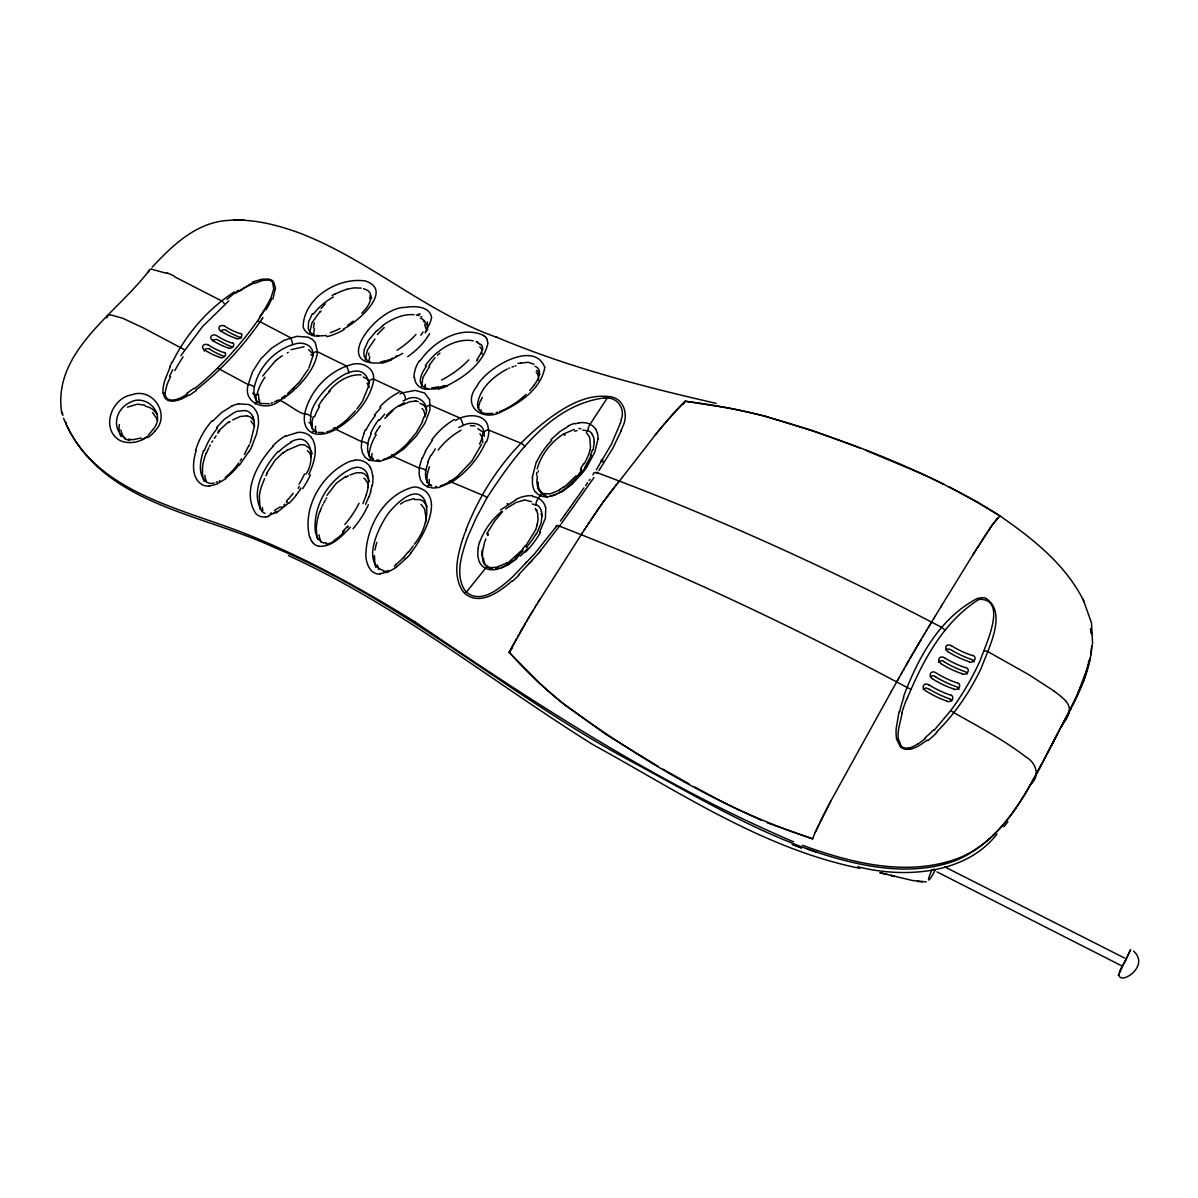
<?xml version="1.0" encoding="UTF-8"?>
<svg xmlns="http://www.w3.org/2000/svg" width="1198" height="1198" viewBox="0 0 1198 1198"><rect width="100%" height="100%" fill="white"/><g stroke="black" fill="none" stroke-linecap="round" stroke-linejoin="round"><path stroke-width="1.5" d="M541.526 511.426A26.161 19.512 -9.6 0 1 542.08 514.93L541.062 523.361L536.494 534.098M362.62 400.836L368.714 385.876A35.416 26.67 -14.6 0 0 369.014 382.701C360.523 348.843 309.473 397.601 310.851 416.455M374.405 557.819L374.48 555.543M316.272 529.801L316.422 526.746A65.785 61.083 0.7 0 1 319.716 511.651M368.969 361.377L368.984 360.823A41.75 31.957 -3.2 0 1 369.853 356.734M312.663 356.69A32.181 24.484 -7.3 0 0 312.783 355.252C314.205 345.473 302.72 341.16 294.903 344.036C275.001 349.397 258.738 366.902 254.335 386.969M480.862 411.633L480.997 409.716M368.984 451.886L369.328 457.052M536.599 475.037L536.734 472.416M482.734 442.841L482.345 437.495L479.919 433.691M478.526 409.132L478.706 407.275M1091.857 645.063C1090.809 666.627 1081.914 686.768 1072.435 705.832M590.419 445.941L589.745 437.555L586.271 432.283M1091.827 645.662L1090.884 654.782M202.372 470.125L202.567 467.969M254.365 426.488L250.217 443.02M597.952 439.217L594.702 452.32L587.14 466.441A94.402 66.549 -28.3 0 1 582.962 472.311L572.045 484.277L561.847 491.989M368.699 355.536L368.879 353.096M425.095 385.636L425.02 387.598M532.152 477.807L536.404 461.529M313.487 327.982L314.25 322.741M601.546 459.508L601.007 461.245M312.708 356.69L308.949 367.936M538.157 482.495L537.902 488.619M391.506 455.914L391.731 454.731L393.244 456.438L419.345 468.178L419.165 474.588L420.573 480.084L423.418 484.202L427.596 486.897L432.957 488.02L438.753 487.541L451.586 482.18L482.435 495.118A5.436 2.186 28.8 0 1 487.017 497.694C514.646 455.584 550.825 404.58 604.526 397.901M537.333 476.175C536.375 482.614 536.959 491.255 543.503 494.609A5.391 1.902 -64.5 0 0 540.208 495.553L538.321 498.173A5.391 1.902 -64.5 0 0 535.91 505.092M332.759 429.543L334.452 427.581L335.904 429.333L361.616 441.688L361.332 447.663L362.545 453.188L365.27 457.471L369.119 460.227L379.407 461.485L391.357 457.456L403.816 448.951L416.29 436.117L425.05 422.969L429.992 409.761L429.603 399.563L424.496 392.974L415.227 390.413L403.382 392.674M482.375 349.352L481.761 351.957M368.205 486.807L367.307 491.345A67.867 53.64 -32.8 0 1 366.214 494.759M276.843 400.821C279.314 396.598 298.167 413.684 304.651 413.879C303.843 418.282 304.007 425.709 308.006 429.753C315.523 437.45 327.698 433.931 335.904 429.333M478.122 547.89L479.35 542.439M304.711 413.52C309.923 390.848 328.357 371.021 350.864 364.776C360.853 361.017 374.869 367.427 373.551 379.017A40.447 30.759 -12.2 0 1 373.297 382.447C368.43 402.378 353.32 418.836 336.054 429.243M372.054 485.46L370.571 491.659M1090.405 657.567L1084.025 679.865L1070.233 710.159M537.438 523.796L537.183 524.979M426.144 469.017L428.15 462.233M621.313 419.33C625.266 409.342 617.704 397.736 607.311 398.11A5.271 1.153 -82.1 0 1 607.686 396.538C623.439 396.523 629.04 414.373 622.675 426.683A133.817 83.86 -20.8 0 1 620.953 430.921M1088.338 663.258L1088.982 660.248M899.054 711.642L896.209 728.474A49.403 45.195 24.8 0 0 896.598 739.181L900.417 746.758M593.19 449.774L594.283 441.703M1087.26 667.75L1088.024 664.755M538.172 471.997L538.471 470.799M364.297 349.561L368.355 340.531L376.412 330.858M537.243 468.927C541.032 454.701 551.05 442.197 563.24 434.155M1029.846 784.9A40.447 17.221 29 0 0 1031.807 783.252C1040.373 774.612 1035.371 762.287 1025.922 756.941C1003.55 739.675 978.317 726.572 953.833 712.63A6.095 2.216 37.2 0 0 950.478 710.893L934.036 730.436M1035.866 774.582C1018.255 806.943 996.511 841.685 961.11 857.109C909.626 877.745 852.691 863.533 802.51 845.279M902.229 712.84L898.62 728.908A50.9 46.153 24.5 0 0 898.156 739.016M196.098 450.673C192.698 461.859 190.722 479.08 203.316 485.265A15.215 13.567 -41.3 0 0 209.231 486.014M1086.871 669.233L1076.852 695.993L1053.431 741.787M620.324 423.179L611.564 443.934L596.319 469.811M1066.04 701.474L1066.804 702.432A21.834 9.913 27.7 0 1 1067.074 702.807C1072.15 708.961 1067.852 718.111 1063.33 723.038M424.481 417.039C431.894 404.34 417.608 392.555 405.912 399.743M484.486 542.649L482.569 551.589A30.444 26.895 2.5 0 0 483.213 559.96L483.767 561.682M366.348 494.774L362.934 503.654M165.638 378.358L170.101 366.962M462.787 538.591C457.741 555.138 452.41 575.25 462.608 590.943A27.629 23.885 -39.3 0 0 464.764 593.399C479.994 606.473 500.09 591.423 512.115 580.835M933.676 869.134L933.497 870.107L934.245 869.224M203.6 450.328C200.336 460.242 196.831 476.31 207.868 482.764A10.258 9.509 -65.9 0 0 211.836 483.408L213.948 482.989M903.397 697.056C917.653 658.481 939.457 618.198 977.074 598.596A22.223 17.79 22.1 0 1 979.635 597.967L983.154 597.712A10.063 7.997 21.4 0 1 985.22 597.982C1008.372 611.624 988.23 648.747 981.282 668.02C970.021 691.695 955.061 713.768 936.372 732.233M369.568 437.854L371.125 433.916M484.801 541.706L485.879 538.905M363.683 433.736L365.285 429.827M429.363 466.786L427.132 474.468L426.937 482.584M602.609 459.538L602.04 461.02M857.603 866.708C903.352 878.359 965.229 874.884 996.856 834.197A9.689 1.123 -30.7 0 1 996.991 834.108M319.851 511.696L321.603 507.413M422.01 458.205L419.764 465.678A50.586 41.421 -15.8 0 0 419.435 467.804M907.021 698.838C922.565 661.371 943.066 622.436 977.957 600.018A20.606 16.832 22.2 0 1 980.099 599.27M272.874 299.051L275.465 288.179L273.429 281.605A8.251 5.945 -1.6 0 0 268.756 279.074L261.733 279.224L252.628 281.964M368.879 496.736L365.6 504.343M465.782 530.265C482.659 486.598 510.797 447.198 548.474 419.105A222.289 189.479 13.3 0 1 551.769 416.604C567.508 405.448 585.942 395.026 605.889 396.343A25.862 16.517 -2.8 0 1 607.7 396.508M621.148 430.921L612.777 448.292L600.123 468.703M980.114 599.299C1008.012 599.869 985.085 645.617 980.548 659.664C972.432 677.769 962.294 694.96 950.478 710.893M481.596 444.263L471.817 461.095L457.531 476.115M485.834 441.762C478.841 458.025 466.816 472.237 451.99 481.94M206.311 453.323L208.841 447.752M535.701 529.711L525.772 545.839M1133.622 951.152C1154.453 969.961 1102.969 994.61 1124.548 962.308M306.014 474.109C315.329 460.99 312.753 429.663 290.605 442.062M155.411 426.233C164.036 410.884 144.823 393.902 130.088 402.393A21.864 19.812 -31.3 0 0 116.7 419.674A21.864 19.812 -31.3 0 0 124.847 438.004M591.243 455.45L584.609 467.789M270.583 298.991L273.728 289.003L272.665 282.443A6.349 4.672 -2.7 0 0 268.876 280.047L262.676 280.407L254.635 283.372M767.304 822.801L812.648 838.825A22.567 3.654 -63.7 0 1 815.284 832.251L830.933 800.803M264.593 478.571L261.299 487.077A65.156 59.915 -3.1 0 0 259.322 496.077L260.041 509.225M815.284 832.251L819.013 824.179M169.532 376.397L172.752 369.718M422.834 421.262L415.991 433.077L407.23 443.485M248.75 446.375L249.513 444.698M1125.806 959.808L1126.21 958.939L1124.952 961.53M252.239 445.132L256.432 434.335L258.244 425.799A50.735 42.125 -21.8 0 0 258.498 422.774L258.379 418.791A31.418 26.221 -18.8 0 0 257.345 413.729L257.091 413.07A24.754 20.666 -18.3 0 0 256.237 411.169L253.961 407.979A16.622 13.912 -18.1 0 0 248.63 404.505L238.746 403.906M308.784 474.528C313.397 464.27 317.784 452.08 313.487 440.984A23.75 19.557 -19.6 0 0 312.663 439.396L311.27 437.435M1126.15 959.074L1130.642 949.64L1124.263 962.982M1066.34 717.362C1036.884 769.415 1014.631 835.156 955.824 860.538C909.911 877.46 859.206 866.364 814.355 851.449C749.304 828.836 690.168 792.896 629.699 760.565C507.518 694.93 402.423 600.557 273.384 547.067C202.237 513.942 105.229 504.792 67.193 426.248M1123.469 964.66L1119.711 972.611M480.787 400.551L482.42 397.392M322.247 506.005L322.936 504.598M1119.007 974.094L1118.258 975.606M819.702 822.741L820.75 820.6A113.436 17.566 -63.7 0 1 827.593 807.197L828.132 806.149M172.542 361.856C186.559 333.658 207.868 309.084 234.314 291.923M1036.24 774.013L1035.806 774.821L1038.441 769.97M1071.222 708.213L1067.852 714.742M487.436 535.506L488.23 533.979M1069.185 712.166L1068.766 712.975M1066.924 716.509L1068.017 714.427M828.672 805.131L829.211 804.098M829.75 803.079L830.274 802.061M1047.441 753.093L1053.731 741.203M1065.995 718.276L1067.253 715.88M830.813 801.043L891.357 691.426M1044.566 758.499L1049.523 749.139M1065.711 718.8L1061.218 727.261M155.006 427.057L148.327 435.203M323.655 503.19L325.152 500.42M1042.56 762.272L1044.896 757.9M1051.485 745.441L1057.04 735.018M1042.335 762.722L1039.55 767.918M1041.047 765.133L1037.528 771.662M209.545 446.375L210.294 444.997M265.956 475.801L267.454 473.03M425.23 451.257L432.253 440.52M486.688 533.814L494.909 520.696L502.576 511.636M431.31 455.39L435.368 448.831M308.275 369.239L299.425 382.042L287.46 393.828M266.929 472.881L275.196 460.107L283.447 452.275M539.609 532.092L545.419 518.15L545.764 507.413M516.608 638.504L509.18 652.386L539.1 682.74A474.213 380.65 4.7 0 0 562.611 703.031L605.424 734.089L657.972 766.301M584.429 463.641L588.308 455.45A51.11 40.687 -15.9 0 0 589.82 450.388M374.869 434.14L376.801 430.906M891.267 691.575L897.811 679.94M896.658 681.991L899.189 677.499M898.949 677.918L903.891 669.188M517.581 636.752L518.569 635.015M901.195 673.95L902.304 671.988M903.397 670.056L906.107 665.309M905.583 666.223L910.33 657.942A318.953 44.281 -64 0 1 918.432 644.045L923.059 636.243M906.676 664.306L908.848 660.502M519.558 633.293L525.308 623.439M487.017 497.694L476.385 517.476L468.208 535.776A222.648 200.47 6.4 0 0 466.666 539.804C461.47 555.438 455.24 574.441 464.465 589.775A24.499 21.025 -35.3 0 0 466.396 592.067C480.712 604.361 499.057 588.847 510.123 579.143A138.07 98.221 -31.4 0 0 513.148 576.358L534.652 553.716L557.04 525.593M909.956 658.601L920.962 639.777M318.368 406.062L321.678 400.926M244.362 454.536L245.62 452.395M248.87 451.541L239.63 464.974M527.255 620.16L509.18 652.386L512.4 647.789M325.916 499.087L326.71 497.769M526.491 621.448L535.221 607.012M922.565 637.096L924.691 633.532M487.706 535.416L488.335 534.383M528.243 618.512L529.231 616.865M924.107 634.491L933.841 618.393M926.204 631.002L927.267 629.25M265.013 309.488L259.891 317.515M530.22 615.218L531.223 613.571M928.33 627.497L931.565 622.151M211.851 442.272L212.645 440.954M427.851 328.986L425.2 332.909M532.226 611.923L533.215 610.276M935.339 615.937L940.774 607.027M933.766 618.512L935.383 615.862M942.287 604.556L973.27 554.225M940.64 607.251L942.437 604.301M262.632 376.067L274.881 361.437M534.667 607.91L536.584 604.78M536.21 605.394L538.411 601.815M326.934 495.328L336.309 483.273L345.952 476.31M538.187 602.19L582.318 532.96M539.175 600.602L540.148 599.015M423.089 331.936L420.857 335.185M972.761 555.063L976.37 549.283M362.215 401.48L360.553 404.026M973.6 553.716L992.199 525.053L999.926 516.053A17.82 2.651 -65.2 0 1 1000.255 516.143C1033.185 538.935 1066.31 565.082 1084.16 601.83M414.298 544.221C437.315 517.251 428.075 467.49 389.859 511.456C380.455 523.047 359.999 562.611 383.645 570.682M978.721 545.584L977.014 548.28M180.883 355.671L202.522 326.575L228.743 301.012M429.618 364.596L434.964 357.738M312.453 313.577L308.635 321.648L308.29 328.207A12.04 9.06 -0.6 0 0 312.304 333.972M979.575 544.236L980.428 542.904M981.267 541.586L983.753 537.707A254.665 35.401 -64.4 0 1 986.104 534.098M262.961 317.515L262.137 318.788M377.056 430.516L378.104 428.929M581.075 534.847L584.729 529.261M583.875 530.564L597.922 509.569A224.655 66.384 -63.7 0 1 604.301 500.569L657.088 432.643M585.912 527.449L587.08 525.667M261.808 319.297L260.161 321.768A5.181 2.77 34 0 0 257.151 321.498L258.678 319.297M298.107 488.32L299.305 486.493M588.233 523.9L589.401 522.148M986.867 532.93L992.528 524.574M581.539 468.268L580.521 469.781M592.98 474.857L593.175 474.558A5.436 3.04 34.8 0 1 597.323 472.776L597.727 472.192M259.547 318.024L259.023 318.788M599.719 469.287L598.925 470.455M212.72 340.936L213.079 340.427A3.309 2.86 7.2 0 1 213.723 339.858L216.419 339.348L219.833 341.011A48.923 19.453 40.4 0 0 232.801 347.135M259.891 322.157C241.891 347.6 220.582 370.976 195.858 390.039M420.139 360.793C433.032 342.224 459.193 325.362 482.36 334.871A12.369 5.81 8.8 0 1 483.228 335.35M425.215 365.704C435.218 351.538 452.065 339.184 470.23 340.367M214.322 438.363L216.074 435.862M413.205 545.899L408.803 551.919M589.895 479.38L589.116 480.503M299.665 489.967L301.027 488.02M596.918 473.375L597.323 472.776C715.416 516.727 830.244 569.02 941.838 627.438A5.9 3.115 39 0 1 944.997 630.612L945.162 630.403M240.199 460.841L241.652 458.774M587.544 482.764L585.552 485.594M683.085 404.31L685.226 401.24L727.59 407.889A582.003 546.887 -12.4 0 1 767.244 416.859C848.199 440.759 928.495 471.128 1000.255 516.143L977.328 501.932L949.026 486.747M360.119 404.669L356.839 409.072M477.837 359.37L476.609 361.092M256.881 321.873C238.941 346.551 218.291 369.508 194.495 388.691M534.158 385.022C538.067 380.2 543.428 369.463 534.982 366.274M569.814 507.832L568.646 509.479M570.203 507.278L572.135 504.538M572.524 503.999L573.288 502.905M573.677 502.366L575.384 499.97M581.929 490.731L583.935 487.886M378.643 428.15L379.197 427.372M568.256 510.019L565.112 514.451M575.939 499.192L578.125 496.092M578.679 495.313L581.389 491.494M561.428 523.496L593.968 477.538M564.722 515.005L560.454 520.935M560.664 524.574L538.636 553.132L518.434 575.01M993.322 523.466L997.47 518.06M321.948 400.536L325.302 396.268M379.481 426.982L380.335 425.844M533.874 385.427L529.651 390.593M614.14 487.346L609.527 493.456A250.696 73.258 -63.6 0 0 590.554 520.411M615.323 485.804L616.506 484.262M617.719 482.689L618.947 481.087M154.677 431.28C171.209 415.436 153.269 386.879 131.72 394.801C111.264 397.976 100.168 429.633 120.234 440.639A26.461 21.774 -33.2 0 0 147.324 436.776M429.648 366.378L422.969 377.385L421.561 386.669M1003.819 826.89L1007.877 821.723M379.481 420.169L384.828 414.074M374.33 415.062L380.844 407.739M410.659 553.132C421.996 539.01 447.962 494.34 416.32 487.047A18.599 15.17 -22.4 0 0 413.145 487.152C384.798 494.534 366.902 525.563 365.884 553.761C365.585 562.281 369.613 574.561 380.051 574.141M364.132 310.686C369.164 305.745 375.513 293.525 365.944 289.587M655.186 434.994L673.246 413.52M321.154 308.515L325.242 303.888M658.046 431.46L660.952 427.926M576.088 475.816L564.483 486.972M579.413 474.827L566.28 487.766M661.925 426.758L662.898 425.589M216.479 427.551L224.37 419.285L233.939 412.756A23.526 20.336 -19.8 0 1 237.608 411.228L245.126 410.51M663.857 424.436L664.83 423.283M665.789 422.145L685.226 401.24A626.479 594.448 -15.8 0 1 764.848 416.14M355.327 410.929L346.806 419.734M523.376 548.804L510.273 560.784M923.089 689.254L926.054 687.937L929.468 689.404M363.518 311.405L361.856 313.277M325.661 395.864L326.38 395.041M347.315 527.659L348.214 526.626M218.141 431.385L228.593 421.801M374.944 339.049L367.382 350.16L365.255 359.685M350.46 527.225C342.224 535.806 332.071 547.201 318.982 546.288M212.57 421.292L221.525 412.591L231.753 406.137M377.325 334.482L384.214 327.623M384.843 418.476L392.944 410.495M328.836 391.282C336.698 381.937 348.468 374.001 361.122 374.884M149.436 270.134C116.715 313.831 51.454 351.942 61.877 413.789M674.174 412.471L675.133 411.423M326.755 394.621L327.503 393.813M319.701 312.034L312.034 322.681L309.713 332.475M404.595 556.86L403.801 557.729M406.946 557.459L405.149 559.346M676.076 410.375L677.035 409.342M152.221 267.079C171.599 246.459 193.896 224.67 223.292 220.866C249.199 217.766 275.136 224.176 299.35 232.936C369.448 259.831 426.129 312.543 497.32 337.507M677.993 408.323L685.226 401.24M327.878 393.408L330.214 391.072M342.658 531.448L347.824 526.057M278.206 451.332C264.758 466.022 249.319 491.734 261.988 511.261M550.945 439.591L559.945 431.52L568.166 426.458M273.354 446.03C257.855 462.548 241.412 491.569 255.788 513.463A13.807 12.564 -64.3 0 0 260.221 516.428A14.331 12.834 -54.2 0 0 265.597 516.832M344.515 530.669L342.598 532.586M286.412 502.561L287.265 501.707M289.092 502.636L276.184 513.073M993.262 835.171L995.733 832.715M406.421 444.308L404.789 445.896M295.786 388.601C305.505 378.778 315.149 367.142 317.335 353.066A37.662 28.662 -8.4 0 0 317.44 351.808L315.299 342.628L312.364 339.423L308.081 337.147L296.76 336.339L283.821 340.427L271.766 348.034L260.864 358.816L252.508 371.814L248.211 384.618L219.773 369.313A5.256 1.303 44.6 0 0 217.497 368.1M524.634 395.639L525.952 394.397M283.806 505.017L284.675 504.223M403.951 446.689L400.476 449.714M293.869 390.398L284.42 397.901M526.371 562.161L525.323 563.09M519.438 555.363L514.241 559.706M523.945 396.268L520.381 399.323M437.555 355.222L439.951 353.111M500.479 510.034L516.323 499.566M346.192 420.273L343.646 422.415M275.285 361.077L276.124 360.358M925.575 738.402L918.297 743.808M276.543 359.999L277.397 359.31M456.932 476.624L450.553 481.192M516.982 558.612L508.207 564.752M518.884 400.506L519.633 399.907M353.41 321.079L347.465 325.437M399.578 450.433L395.879 453.173M277.831 358.966L278.7 358.292M343.002 422.939L340.621 424.721M927.312 740.124L919.45 745.396A33.664 31.178 19.1 0 1 909.761 749.364M225.898 478.601L216.868 484.097L209.231 486.103M517.341 401.674L518.12 401.09M228.818 422.654L230.061 421.741M285.528 395.34L281.515 398.14M505.601 508.97L515.919 502.546L524.11 500.12M382.342 325.796C391.387 319.132 402.513 313.786 414.029 314.7M279.598 357.633L280.946 356.66M513.253 560.454L508.132 563.839M516.563 402.243L514.96 403.367M340.247 425.005L339.064 425.829M564.932 488.769L562.147 490.641M394.681 568.361L386.999 572.569M281.41 356.345L282.339 355.731M287.625 450.044L299.65 444.862A13.298 11.067 -20.1 0 1 302.031 444.713A10.527 8.73 -19.9 0 1 305.026 445.177L310.207 448.876L312.259 453.802M514.152 403.921L511.771 405.463M338.285 426.353L337.087 427.117M394.936 453.817L391.836 455.734M187.307 393.798C181.617 398.605 165.114 405.718 165.084 392.63M274.357 510.588L280.077 506.919M345.518 477.523L348.483 475.726M402.768 353.38L391.087 359.655M564.363 435.413L565.306 434.829M400.387 504.073L403.891 501.887M188.281 395.13C181.602 400.162 165.01 406.481 163.437 393.303M511.037 405.912L509.539 406.811M232.756 419.944L240.334 416.455L246.623 415.856M335.874 427.851L335.051 428.33M332.011 295.577L335.006 293.899M448.831 482.225L450.074 480.503L451.586 482.18M343.422 328.956C355.342 323.7 394.906 290.71 365.405 280.991C338.24 276.783 303.438 298.032 303.154 326.859A17.086 12.864 -3.3 0 0 307.961 333.403L312.049 335.32A17.685 13.463 -5 0 0 315.523 336.099L326.365 335.53M395.595 356.555L397.107 355.716M506.829 562.925L496.646 567.283L489.084 567.672M508.791 407.23L507.263 408.069M448.486 482.42L446.749 483.333M559.736 490.012L550.032 493.92L543.008 493.531M391.177 456.094L389.515 456.977M279.344 400.971C266.45 412.007 242.415 403.486 248.211 384.648A5.271 2.516 10 0 1 254.261 387.403C253.257 392.974 254.051 400.282 259.711 403.082M399.024 406.332L409.851 401.689L416.125 401.105M455.435 420.543C466.292 413.265 488.32 412.711 488.335 429.962A5.301 3.504 -0.5 0 0 483.812 433.841C484.621 422.639 470.47 421.352 463.192 425.455A5.286 0.764 68.1 0 0 460.421 418.222M563.689 433.931L574.426 429.348M458.849 427.461L463.057 425.5M506.499 408.473L504.927 409.252M287.235 352.886L288.254 352.377M127.407 407.155L137.231 404.19L144.703 405.134M946.345 649.406L949.086 648.987L951.901 650.394M507.368 368.999C493.861 376.037 480.248 387.718 477.613 403.486A24.035 17.476 -12 0 0 477.717 406.421L477.882 407.29M446.405 483.498L443.979 484.591M276.079 401.195L274.537 401.899M388.841 457.292L386.834 458.19M404.789 501.393L414.089 498.548M390.937 358.891L392.51 358.157M504.148 409.641L502.561 410.345M400.042 394.067C403.816 389.829 408.144 400.881 403.022 400.926M350.026 474.917L356.45 472.761L361.227 472.761A11.396 9.374 -20.9 0 1 365.345 474.528L368.625 478.781M447.198 385.621C464.3 377.041 482.629 363.893 487.676 344.47A34.472 19.468 -16.4 0 0 487.676 342.987M331.352 430.217L330.289 430.666M217.422 481.791L216.194 482.285M508.88 368.295L509.644 367.966M444.533 385.891L445.461 385.501M501.752 410.689L499.491 411.573M387.733 360.239L389.335 359.595M291.054 349.636L304.022 346.776M328.866 431.22L326.769 431.909M511.965 367.052L513.553 366.498M272.62 402.663L271.062 403.187M442.616 485.115L440.43 485.804M385.172 458.819L383.42 459.373M271.392 513.014L270.449 513.298M497.514 412.247L496.197 412.651M141.244 437.974L132.873 439.726L128.545 439.187M515.14 366.004L515.934 365.779M268.936 516.338L265.597 516.997M346.716 289.212L354.189 287.864L361.167 288.134M575.07 423.793L578.919 422.984M926.354 881.848L912.547 880.515L879.991 872.758L882.222 873.282M438.378 388.676L425.44 389.335A16.098 12.16 -9.2 0 1 416.125 383.12L415.586 382.072A22.193 16.712 -7.6 0 1 414.658 378.703L414.538 377.52M498.668 567.912L497.335 568.211M381.907 362.724C329.495 368.011 377.505 306.553 405.238 307.407C414.268 305.819 429.723 305.954 431.609 317.53M269.131 403.696L260.55 403.456M909.372 747.851L906.152 748.166A6.724 6.2 21 0 1 901.166 746.084M520.651 363.084L528.288 362.29L533.964 364.267M492.917 413.415L484.831 413.55A12.369 8.73 -10.4 0 1 478.032 407.26M431.834 387.912L438.438 386.864M323.969 432.538L318.084 432.433M355.671 467.564L353.979 467.879A18.539 15.215 -22.2 0 0 351.688 468.553C328.746 479.155 312.978 505.856 315.299 531.118A29.695 27.943 -2.8 0 0 315.778 533.215L316.901 536.494M909.701 749.139L906.706 749.334A8.91 8.251 20.7 0 1 900.372 746.803M354.533 460.406L351.493 460.975A24.784 20.606 -20.7 0 0 349.247 461.634C321.888 473.899 302.016 507.608 309.698 537.438M517.91 363.383L520.845 363.054M297.179 432.598L287.415 435.653A36.524 31.058 -19.7 0 0 285.888 436.416M414.583 499.611L419.24 499.566A11.531 9.464 -23.1 0 1 423.343 501.228L427.222 506.664M326.111 542.754L323.565 542.724M379.152 460.152L376.591 460.122M151.802 269.295L167.046 273.458M436.581 486.433L435.623 486.463M547.771 496.915L546.363 496.945M470.38 425.649L474.902 426.009M524.874 499.97L531.508 501.692M233.7 220.103L244.272 220.252M578.904 428.599L580.85 428.659M319.087 335.62L317.066 335.425M415.017 401.031L418.297 401.63M922.445 881.968L917.458 881.384M471.338 340.502L473.225 340.846M428.525 388.781L427.806 388.661A11.007 8.146 -9.1 0 1 421.486 384.498L421.262 384.139A16.068 11.95 -9.6 0 1 420.438 381.683L420.258 380.275A41.061 30.639 -7.7 0 1 426.518 366.259M416.29 315.014L418.851 315.643M532.301 503.954L535.746 505.017M859.835 868.34C762.662 848.618 678.757 791.668 593.1 744.722C491.704 681.452 397.886 605.394 288.418 555.602M419.405 313.846L420.199 314.026M891.252 875.453L892.181 875.663L890.998 875.394M880.201 872.803L886.864 874.405M716.164 403.367C641.379 386.235 566.774 366.873 495.942 336.923M885.517 874.076L886.715 874.36M894.277 876.172L893.004 875.873M764.803 416.23L812.663 430.576L860.553 448.232M370.916 362.44L368.475 361.511M812.648 838.825C723.502 809.893 641.873 760.46 566.205 705.907M363.563 288.688L365.33 289.317M363.338 376.981L367.202 379.122L369.553 382.671M476.115 341.655L477.104 342.014M477.852 428.704L482.599 431.879L484.531 436.357M314.595 334.811L312.453 333.853M865.45 450.163L920.438 473.255A871.32 841.191 -60.1 0 1 934.56 479.739L944.219 484.381M793.615 841.85C658.765 784.181 535.506 704.199 414.852 621.747M419.345 468.178A5.376 2.875 7.7 0 1 425.784 471.233C424.931 476.519 425.964 483.648 431.654 485.789M488.335 429.962L521.175 443.26A5.346 2.426 44.9 0 1 524.994 446.719M477.463 342.164L478.466 342.628M460.272 418.162L430.441 405.134A5.241 3.339 0.2 0 0 425.949 408.892M761.853 820.495L735.048 808.171A625.042 485.579 8.1 0 1 719.983 800.578L694.6 786.966M316.482 431.909C310.761 429.483 309.803 422.22 310.791 416.769A5.286 2.681 9.3 0 0 304.651 413.879M361.616 441.688A5.316 2.815 8.5 0 1 367.876 444.698C366.932 449.984 367.936 457.097 373.566 459.388M421.037 316.452L421.906 316.871M403.097 392.779L373.551 379.017A5.211 3.28 1.8 0 0 369.029 382.701M538.082 498.054L538.321 498.173A17.97 13.463 0.1 0 1 545.449 507.428M174.549 276.753L221.765 300.983A5.166 2.186 50.8 0 1 224.79 304.367M308.62 349.651L313.277 354.294M542.814 493.441L542.739 493.411A7.098 6.02 -10.1 0 1 542.215 493.097L538.89 488.739L537.543 481.836M308.919 422.505L312.109 424.122L312.379 429.348M944.788 866.888L1124.503 958.041M937.031 871.904L1120.954 965.468M260.161 321.768L290.605 337.746A5.151 0.839 71.5 0 1 292.656 344.62M252.643 393.199L255.788 394.891L256.432 402.064M689.224 784.001L662.883 769.131M935.249 676.705L936.327 677.349M487.346 567.043L484.546 564.453M943.695 661.596L944.952 662.344A55.602 26.356 29.3 0 0 965.019 671.629A4.073 3.175 -4.7 0 1 967.37 673.875M209.845 349.307L211.687 350.415A48.878 19.168 40.3 0 0 224.67 356.585M414.852 621.747C359.4 587.574 302.091 555.842 241.322 532.077C176.93 507.293 91.557 490.252 63.584 418.237M250.921 421.112L254.62 426.054M483.198 335.365L483.962 335.889M367.771 361.107L364.312 356.63A23.151 17.341 -5.3 0 1 364.447 349.591M479.784 346.911L482.584 349.921M420.977 504.313L424.556 508.895L425.874 516.802M1054.165 691.081L1028.483 674.474L988.05 651.742A5.99 3.19 19.8 0 0 984.157 651.023M307.422 450.568L309.833 453.233L311.315 457.292M365.031 478.96L368.37 484.441M422.025 408.638L422.894 409.357M310.911 354.608L311.735 355.402M152.55 412.531L157.028 419.12A23.331 20.007 -22 0 1 157.507 420.693M153.599 410.225L157.118 414.238M536.195 372.204L537.078 373.192M901.21 746.04L898.38 739.016M125.236 438.977L122.331 434.889L120.818 429.992M369.868 295.846L371.665 298.467M535.192 508.266L537.573 513.044L538.052 519.034A49.283 39.085 -5.8 0 1 537.273 523.781M312.693 542.589L311.33 540.717M367.037 383.031L369.209 387.598M535.296 491.435L535.671 491.929A14.87 13.208 -21 0 0 540.193 495.583M485.909 337.731L486.613 338.749M369.538 297.763L370.272 298.961M424.586 324.568L425.919 328.552M592.291 434.575L593.459 436.956M254.365 421.172L250.861 417.323A11.231 9.464 -19.4 0 0 246.623 415.841M423.613 410.195L425.35 415.841M540.972 513.837L542.035 515.979M369.972 466.95L370.901 468.688A27.18 22.253 -21.8 0 1 371.844 471.263L372.638 475.906M595.915 429.513L597.428 433.227M481.746 345.368L481.985 345.833A19.063 9.869 -16.6 0 1 482.285 346.716L482.345 347.061A25.113 12.968 -20 0 1 482.644 349.292M426.743 324.823L424.946 322.382A9.764 5.616 6.7 0 0 423.358 321.304M484.157 563.809L483.288 561.847M537.438 373.746L538.396 376.816M378.763 569.529L377.295 564.962M539.175 373.342L539.804 374.66M320.944 541.975L319.357 537.033M204.064 481.311L202.956 477.987M1083.097 599.299L1091.483 622.915L1092.606 643.88M206.385 482.135L205.008 477.074A41.81 36.539 -22.2 0 1 204.843 475.172M252.988 416.934L253.736 419.135A27.449 23.211 -15.8 0 1 254.201 421.591A36.584 30.834 -18.9 0 1 254.29 426.488M375.947 567.403L375.288 565.336A33.963 30.804 -30 0 1 374.66 557.804M317.784 539.414L317.141 537.363M65.815 422.055L66.474 424.167M974.124 661.91L973.18 660.323A4.178 3.25 -5.3 0 0 971.818 659.574M369.104 480.069L369.478 481.416M483.064 561.173L482.39 557.624M262.841 510.543L262.302 507.398M62.356 412.456L62.895 415.362M1090.854 629.384L1091.498 633.877L1091.168 631.301M368.37 478.077L367.636 474.902A20.141 16.547 -23 0 0 366.603 472.521L366.079 471.683A12.145 9.988 -22.5 0 0 355.671 467.355M482 353.036L482.15 354.234M315.763 432.223L315.493 429.258A43.203 35.88 -10.2 0 1 315.613 426.174M259.622 402.827L259.442 399.713M429.303 483.752L429.198 482.21A43.008 34.667 -15.5 0 1 429.198 479.514M371.904 458.49L371.829 457.082A48.04 39.504 -12.5 0 1 372.024 453.413M258.783 399.593L258.483 394.157M487.736 342.972L487.376 340.561A23.226 13.208 -8.1 0 0 486.837 338.705M106.832 317.949L107.67 315.598L110.516 314.834L122.765 318.264L143.565 328.012L180.494 347.63A5.271 1.797 30.8 0 1 184.522 350.086M483.648 561.533L483.603 560.05A41.017 34.802 -11.5 0 1 483.752 558.687M538.486 378.059L538.486 379.242A39.519 26.581 -11.4 0 1 538.396 380.32M510.468 560.978A50.93 42.05 -12.4 0 1 507.009 563.15M525.263 545.629A103.597 77.63 -18.2 0 1 522.852 548.564M537.063 525.143A51.08 39.699 -13 0 1 535.596 529.696M482.12 556.127A46.947 40.597 -2 0 1 482.105 550.391M590.524 445.941A51.065 41.511 -7.4 0 1 589.97 450.328M583.815 463.461A95.645 73.512 -21.5 0 1 580.91 468.044M581.584 470.17A104.451 82.572 -18.5 0 1 577.196 476.325M564.138 486.598A48.369 40.612 -15 0 1 559.436 489.593M425.2 385.636A41.66 31.433 -5 0 1 425.395 384.333M313.816 333.074A35.67 27.434 -1.7 0 1 314.52 328.881M319.237 536.225A44.356 38.201 -26.7 0 1 319.072 534.742M363.893 478.301A7.263 5.99 -21.1 0 1 364.477 478.601M425.949 516.787A51.739 41.451 -28.5 0 1 425.874 520.516A41.825 33.05 -31.9 0 1 425.545 522.583M1090.48 628.875A96.843 76.762 19.5 0 1 1090.899 631.301M816.901 852.287A359.804 295.921 16 0 1 807.826 849.127M801.492 847.645A372.563 283.402 16.7 0 1 792.522 844.171M801.312 848.019A359.34 264.444 17.2 0 1 792.327 844.545M935.189 870.092A14.945 1.572 -64 0 1 928.735 879.976A14.945 1.572 -64 0 1 932.059 869.583M566.115 706.011A494.385 395.115 5.1 0 1 509.255 652.326M541.152 549.987A86.271 57.579 -26.6 0 1 539.13 552.637M532.376 560.35A86.271 57.579 -26.6 0 1 529.052 563.659M910.78 689.554A6.005 2.291 21.6 0 0 906.946 687.412C794.304 627.123 678.682 572.315 559.511 526.192A5.541 1.782 35.7 0 0 556.261 526.626M899.578 711.822A220.821 194.57 40.4 0 1 903.786 697.221M936.836 732.622A121.312 110.306 7.9 0 1 927.821 740.664M464.764 593.399A5.601 2.785 -46 0 1 466.396 592.082L485.549 568.301A5.526 1.992 -63.5 0 1 488.859 567.418A13.103 11.621 -13.6 0 1 483.872 561.637M462.892 538.621A222.364 201.608 6.3 0 1 465.902 530.31M518.839 575.325A132.933 97.233 -34.4 0 1 512.489 581.195M604.511 397.961A23.017 15.035 -3.9 0 1 607.161 398.17L590.045 424.302A5.286 1.827 -65.5 0 0 587.874 430.831M621.418 419.33A90.105 59.84 -20.9 0 1 620.444 423.179M147.354 436.371A20.591 18.374 -46.4 0 1 141.738 439.636M129.758 440.579A20.591 18.374 -46.4 0 1 124.592 438.348M154.752 431.34A28.183 23.421 -32.7 0 1 147.908 437.57M193.971 388.197A92.575 72.18 -21.5 0 1 186.858 393.273M165.219 392.63A55.797 47.441 -17.2 0 1 170.61 376.786M174.818 370.586A220.492 196.247 -3 0 1 183.099 356.809M169.787 366.873A172.976 154.437 -7.8 0 1 172.227 361.751M162.898 393.363A48.953 42.379 -16.9 0 1 165.549 378.328M196.262 390.458A87.439 70.323 -22.1 0 1 188.655 395.625M226.901 299.44A215.146 183.039 9.5 0 1 238.507 290.201M239.525 291.294A106.128 86.136 2.8 0 1 253.721 282.264M271.587 299.141A140.376 99.883 -12.7 0 1 266.091 309.728M270.374 298.796A155.485 104.78 -16.4 0 1 259.637 316.691M235.766 293.151A106.263 80.835 0.3 0 1 253.677 283.357M255.279 403.966A5.196 2.306 -62 0 1 259.397 402.917M312.828 355.252A5.181 3.265 3.7 0 1 317.171 351.613L346.522 366.034A5.181 0.764 70.1 0 1 348.903 372.952M295.232 388.287A84.264 57.729 -24.8 0 1 293.315 390.069M284.24 397.691A53.416 42.559 -18.1 0 1 279.598 400.521M311.884 432.658A5.256 2.366 -63.4 0 1 315.987 431.684M420.378 318.084A11.231 4.103 16.4 0 1 424.826 321.214M427.237 321.768A38.111 20.92 -14.4 0 1 425.395 331.996M415.946 334.467A75.04 40.358 -20.2 0 1 397.032 350.31M386.115 360.418A33.694 24.634 -7.6 0 1 380.5 362.021M376.771 331.112A82.842 66.07 10.5 0 1 382.731 326.126M391.282 359.939A41.675 30.849 -8 0 1 382.027 363.129M429.588 333.613A82.632 54.12 -12.2 0 1 407.769 356.63M431.46 317.56A46.917 26.326 -19.2 0 1 426.683 328.896M272.979 445.746A53.086 46.542 -17.3 0 1 285.498 435.862M297.164 432.463A16.832 13.972 -19.6 0 1 311.39 437.36M310.432 474.797A90.808 68.705 -35.5 0 1 302.675 488.649M299.889 490.057A83.561 58.867 -39.1 0 1 296.206 494.939M296.385 495.029A73.033 51.02 -39.4 0 1 289.437 502.905M275.69 512.1A27.704 21.429 -40.5 0 1 268.831 515.425M265.028 513.313A9.524 8.76 -75.3 0 1 261.898 511.366M276.723 511.561A21.1 16.862 -47.6 0 1 273.968 513.029M282.084 506.649A37.093 24.784 -41.6 0 1 281.186 507.398M293.211 493.232A65.8 43.442 -41.4 0 1 286.427 501.034M304.577 473.899A83.59 61.248 -38.2 0 1 299.021 484.172M278.834 451.781A45.299 38.531 -20.9 0 1 290.904 442.511M219.938 480.653A27.374 21.354 -38 0 1 219.309 480.997M238.836 462.952A57.983 42.514 -37.6 0 1 225.149 477.553M248.42 446.3A84.908 66.07 -33.5 0 1 245.291 452.29M252.958 416.949A15.439 13.058 -13.8 0 0 250.487 413.205L248.929 411.977A10.557 9.045 -17.7 0 0 245.111 410.57M204.409 450.553A82.617 74.261 -15.5 0 1 217.407 428.18M195.544 450.553A88.532 80.461 -9.2 0 1 211.926 420.827M231.738 406.092A25.982 22.238 -19.1 0 1 238.731 403.801M252.523 445.192A92.531 72.299 -32.1 0 1 249.154 451.631M239.136 464.719A64.183 47.426 -36 0 1 225.658 478.316M340.067 328.432A49.762 35.446 -6.1 0 1 330.274 332.685M313.502 314.056A75.714 57.714 3.8 0 1 333.388 296.969M335.23 294.139A56.995 45.404 12.2 0 1 346.821 289.422M344.066 329.555A52.622 39.249 -5.1 0 1 326.829 336.728M369.119 460.227A5.316 2.411 -64.6 0 1 373.237 459.253M386.729 415.242A60.724 48.444 -8.8 0 1 404.295 402.738M370.496 433.706A78.709 67.987 0.9 0 1 378.733 419.734M367.726 444.428A49.942 41.616 -10.9 0 1 369.358 437.809M361.826 441.403A55.917 46.063 -14.1 0 1 363.937 433.796M366.034 430.067A85.792 72.524 -5.9 0 1 375.303 415.616M379.766 407.05A66.085 56.141 -2.3 0 1 398.874 392.405M423.882 417.009A61.892 44.206 -22.9 0 1 422.175 421.187M588.143 430.516A11.666 8.775 -3.2 0 1 592.426 434.53M582.752 430.082A12.879 9.21 2.7 0 1 587.484 431.07M574.636 431.25A30.819 25.383 2.8 0 1 577.136 430.606M545.959 495.493A11.171 10.213 -31.9 0 1 543.458 494.684M546.363 496.885A14.915 13.178 -20.2 0 1 540.223 495.553M534.862 491.644A27.494 24.319 -18.2 0 1 532.676 477.837M536.779 461.694A92.605 83.516 13.6 0 1 551.784 440.265M567.897 426.084A36.195 30.594 2.8 0 1 574.86 423.313M578.889 422.849A19.003 15.005 -1 0 1 583.8 422.639A14.631 11.216 -1 0 1 589.865 424.122L590.045 424.302A15.08 11.426 -0.6 0 1 595.81 429.558M388.631 570.518A15.859 13.373 -64.1 0 1 383.54 571.461M395.834 564.992A32.541 21.294 -43.1 0 1 394.322 566.1M403.516 557.504A46.168 30.13 -43 0 1 395.879 564.572M408.368 551.679A62.056 41.511 -42.9 0 1 404.205 556.561M410.869 553.251A70.188 49.687 -40.9 0 1 407.125 557.594M404.984 559.226A54.599 38.591 -41 0 1 396.688 566.714M396.673 566.699A41.885 30.444 -41.1 0 1 394.591 568.211M386.804 571.805A21.639 17.491 -44.5 0 1 380.11 573.617M492.273 568.526A11.606 10.468 -28.1 0 1 488.814 567.508M497.365 568.421A15.334 13.522 -23 0 1 495.538 568.691M508.566 564.393A31.642 26.086 -19.8 0 1 500.974 568.077L496.062 569.484A19.917 17.131 -17.9 0 1 493.172 569.739L491.749 569.799A15.05 13.163 -19 0 1 485.564 568.286A15.02 13.223 -20.1 0 1 481.042 564.587L480.323 563.554A20.007 17.506 -16.3 0 1 478.915 560.664L477.897 556.396A39.294 34.353 -7.6 0 1 478.361 547.92M527.914 548.085A74.74 51.484 -24.3 0 1 520.441 555.947M535.91 534.023A81.179 54.21 -25.4 0 1 526.251 547.471M536.449 504.598A14.077 10.482 -5.9 0 1 541.331 511.456M540.493 532.226A93.1 64.617 -23.4 0 1 525.533 552.113M523.047 550.855A79.248 54.479 -24.2 0 1 515.574 557.579M507.832 564.258A37.123 29.636 -18.5 0 1 500.749 567.642M479.589 542.514A87.394 77.211 11.6 0 1 501.812 511.291M516.158 499.371A27.389 22.163 1.9 0 1 532.616 495.643M532.586 496.526A15.2 11.486 -0.1 0 1 538.112 498.009M556.486 494.145A19.797 17.521 -24.7 0 1 550.661 495.972M560.919 491.749A33.095 27.599 -22.4 0 1 558.358 493.142M585.028 467.894A81.15 57.01 -29 0 1 579.847 475.007M592.471 449.774A61.203 43.757 -27.2 0 1 590.404 455.375M593.534 436.941A26.491 20.201 -14.5 0 1 594.148 441.718M597.398 433.227A32.81 25.487 -7.7 0 1 598.027 439.217M561.368 491.405A28.318 23.69 -19.8 0 1 547.756 496.691M323.55 542.814A9.943 8.626 86.8 0 1 318.488 538.711M332.894 541.855A16.757 14.226 -65.8 0 1 326.021 543.997M343.122 533.05A34.907 23.091 -43.6 0 1 333.838 540.568M359.056 503.235A78.125 51.364 -42.5 0 1 344.814 524.529M368.25 478.107A41.616 33.739 -28.4 0 1 367.876 486.807M318.144 538.98A17.76 16.757 -32.7 0 1 316.736 536.569M318.982 546.348A13.238 11.86 -70.7 0 1 312.738 542.559M311.48 540.612A23.616 21.624 -51.7 0 1 309.953 537.318M354.533 460.077A17.551 14.421 -20.4 0 1 370.032 466.921M372.863 475.861A50.376 41.017 -25.5 0 1 372.323 485.46M370.751 491.674A80.041 62.64 -33.1 0 1 369.059 496.751M368.355 504.732A86.166 64.228 -37.6 0 1 353.036 528.797M477.508 342.883A9.479 2.98 13.9 0 1 479.5 343.931M480.024 343.976A12.145 5.211 4.9 0 1 480.533 344.38A14.735 7.038 -2 0 1 481.446 345.428M481.252 352.047A48.474 24.379 -24.2 0 1 477.074 359.37M468.732 359.879A70.907 37.527 -21 0 1 441.523 380.08M444.293 385.546A31.522 22.492 -9.5 0 1 434.545 388.466M414.029 377.52A46.782 36.105 2.1 0 1 419.585 360.553M447.408 385.906A41.451 30.22 -9.5 0 1 438.513 389.065M485.504 336.938A16.937 9.12 1.2 0 1 486.118 337.686M484.142 335.829A14.705 7.532 5.1 0 1 485.43 336.967M427.192 486.717A5.376 2.486 -66.1 0 1 431.385 485.684M482.839 433.976A44.64 30.684 -24.4 0 1 479.559 444.039M488.859 429.902A49.972 36.943 -13.5 0 1 486.598 441.852M438.154 450.089A74.516 59.9 -9.3 0 1 461.065 430.187M427.776 462.143A71.73 60.828 -4.9 0 1 430.891 455.24M425.784 470.904A44.611 36.674 -15.2 0 1 426.099 469.017M422.4 458.31A77.735 65.036 -8.9 0 1 425.679 451.421M431.654 440.205A79.382 67.807 -1.9 0 1 454.491 419.39M220.971 331.247A3.489 3.07 -6.3 0 1 226.197 330.319L227.934 331.591A48.369 19.497 40.5 0 0 241.532 337.881M204.229 351.164A3.519 3.085 -5.8 0 1 209.979 349.172M949.595 698.913A4.208 3.265 -4.1 0 1 951.796 700.845M949.625 698.853A56.021 25.772 29.5 0 1 929.483 689.389M958.909 689.479A4.088 3.175 -4.3 0 0 956.483 686.783A56.081 26.146 29.4 0 1 936.327 677.319M930.307 676.825A4.043 3.669 36.5 0 1 935.234 676.406M938.498 662.389A4.013 3.669 36 0 1 943.829 661.371M971.818 659.544A54.764 26.281 29.2 0 1 951.916 650.379M945.776 649.795A3.983 3.639 35.9 0 1 946.3 649.331M232.637 343.242A40.852 16.233 40.4 0 1 216.449 335.545A3.564 2.845 8.6 0 0 211.342 336.054A3.564 2.845 8.6 0 0 212.465 340.157M232.891 343.017A3.504 2.291 -36.4 0 1 232.906 346.641A3.504 2.291 -36.4 0 1 228.459 348.169M228.563 347.974A40.912 16.143 40.3 0 1 212.36 340.262M240.708 333.733A40.373 16.263 40.4 0 1 224.55 326.096M240.963 333.493A3.504 2.291 -36.9 0 1 241.008 337.132A3.504 2.291 -36.9 0 1 236.59 338.675M220.612 330.708A3.549 2.845 8.8 0 1 219.474 326.605A3.549 2.845 8.8 0 1 224.52 326.156M236.68 338.48A40.672 16.278 40.4 0 1 220.507 330.828M224.475 352.706A40.852 16.008 40.3 0 1 208.272 344.964M224.73 352.482A3.519 2.291 -36.1 0 1 224.715 356.12A3.519 2.291 -36.1 0 1 220.252 357.633M204.244 349.561A3.579 2.845 8.8 0 1 203.121 345.443A3.579 2.845 8.8 0 1 208.212 345.039M220.372 357.423A40.687 15.829 40.2 0 1 204.139 349.666M148.417 272.365A18.539 7.353 40.4 0 1 151.577 269.056M166.747 272.74A131.151 52.158 39.9 0 1 174.294 276.049M933.467 729.986A129.564 115.263 3.3 0 1 924.991 737.863M918.177 743.673A33.409 30.594 18 0 1 909.417 747.956M901.854 712.69A255.084 222.439 37.5 0 1 906.811 698.734M950.358 695.035A46.722 21.474 29.5 0 1 928.869 684.792M950.538 694.75A4.103 3.504 -18.5 0 1 952.35 699.437A4.103 3.504 -18.5 0 1 946.779 701.339M928.794 684.897A4.103 3.309 39.2 0 0 923.583 685.451A4.103 3.309 39.2 0 0 925.47 690.647A46.408 21.175 29.5 0 0 946.899 701.085M957.247 682.905A46.962 21.878 29.4 0 1 935.818 672.737A4.088 3.309 38.9 0 0 930.547 673.426A4.088 3.309 38.9 0 0 932.418 678.607M957.427 682.62A4.088 3.489 -18.3 0 1 959.239 687.293A4.088 3.489 -18.3 0 1 953.698 689.194M953.803 688.97A46.917 21.714 29.4 0 1 932.344 678.757M965.798 667.75A46.512 22.028 29.3 0 1 944.428 657.687M965.992 667.451A4.073 3.489 -18.6 0 1 967.804 672.108A4.073 3.489 -18.6 0 1 962.294 674.025M941.074 663.527A4.073 3.309 38.8 0 1 939.187 658.376A4.073 3.309 38.8 0 1 944.368 657.777M962.383 673.8A46.782 22.013 29.3 0 1 940.999 663.707M972.626 655.62A45.539 21.834 29.2 0 1 951.302 645.632M972.806 655.306A4.058 3.489 -19.4 0 1 974.633 659.963A4.058 3.489 -19.4 0 1 969.122 661.895M947.962 651.472A4.058 3.309 39.1 0 1 946.076 646.321A4.058 3.309 39.1 0 1 951.242 645.707M969.212 661.685A46.093 21.968 29.2 0 1 947.873 651.652M1054.015 691.171A41.915 18.314 28.8 0 1 1066.19 701.369M369.433 451.916A57.504 47.291 -15.3 0 1 376.232 434.679M311.839 424.122A44.536 37.153 -12.2 0 1 313.307 416.56M314.55 416.814A65.665 55.333 -10.3 0 1 319.596 406.571M256.881 395.011A57.654 48.833 -15 0 1 264.998 377.22M417.743 314.355A27.569 18.734 13.5 0 1 419.27 314.64M419.869 403.397A10.977 8.386 -10.5 0 1 420.468 403.576A10.497 7.982 -10.3 0 1 422.58 404.55M422.759 404.415A15.364 11.695 -10.4 0 1 426.518 410.27M478.541 407.26A43.173 32.511 -2.8 0 1 480.578 400.506M536.449 370.332A11.231 6.664 -1.4 0 1 539.325 373.327M428.869 365.929A79.952 65.65 15.6 0 1 430.007 364.462M319.926 312.169A79.996 62.116 5.7 0 1 321.109 310.971M507.068 503.939A55.228 46.063 10.2 0 1 507.862 503.489M603.118 461.02A79.757 54.898 -29.5 0 1 602.759 461.964M536.09 509.689A11.516 9.255 -5.2 0 1 537.183 510.198M120.998 436.461A20.95 18.344 -38.4 0 1 119.785 433.676M119.276 431.13A21.998 19.273 -34.4 0 1 119.381 424.601M145.257 406.182A20.935 18.584 -28.4 0 1 153.703 410.105M203.001 477.972A33.799 30.115 -24 0 1 202.567 470.125M202.432 467.954A65.471 59.151 -11 0 1 206.161 453.278M217.662 433.272A66.025 58.762 -16.2 0 1 219.623 430.891M283.192 453.203A46.303 40.253 -18.9 0 1 287.49 449.879M317.2 537.348A33.709 30.849 -25 0 1 316.482 529.786M375.049 550.047A66.953 62.086 -4.5 0 1 376.846 542.38M544.776 367.457C541.182 388.526 520.546 402.588 502.471 411.228C483.453 422.699 460.826 406.616 476.804 386.43C484.98 368.864 534.068 338.764 544.776 367.457"/></g></svg>
